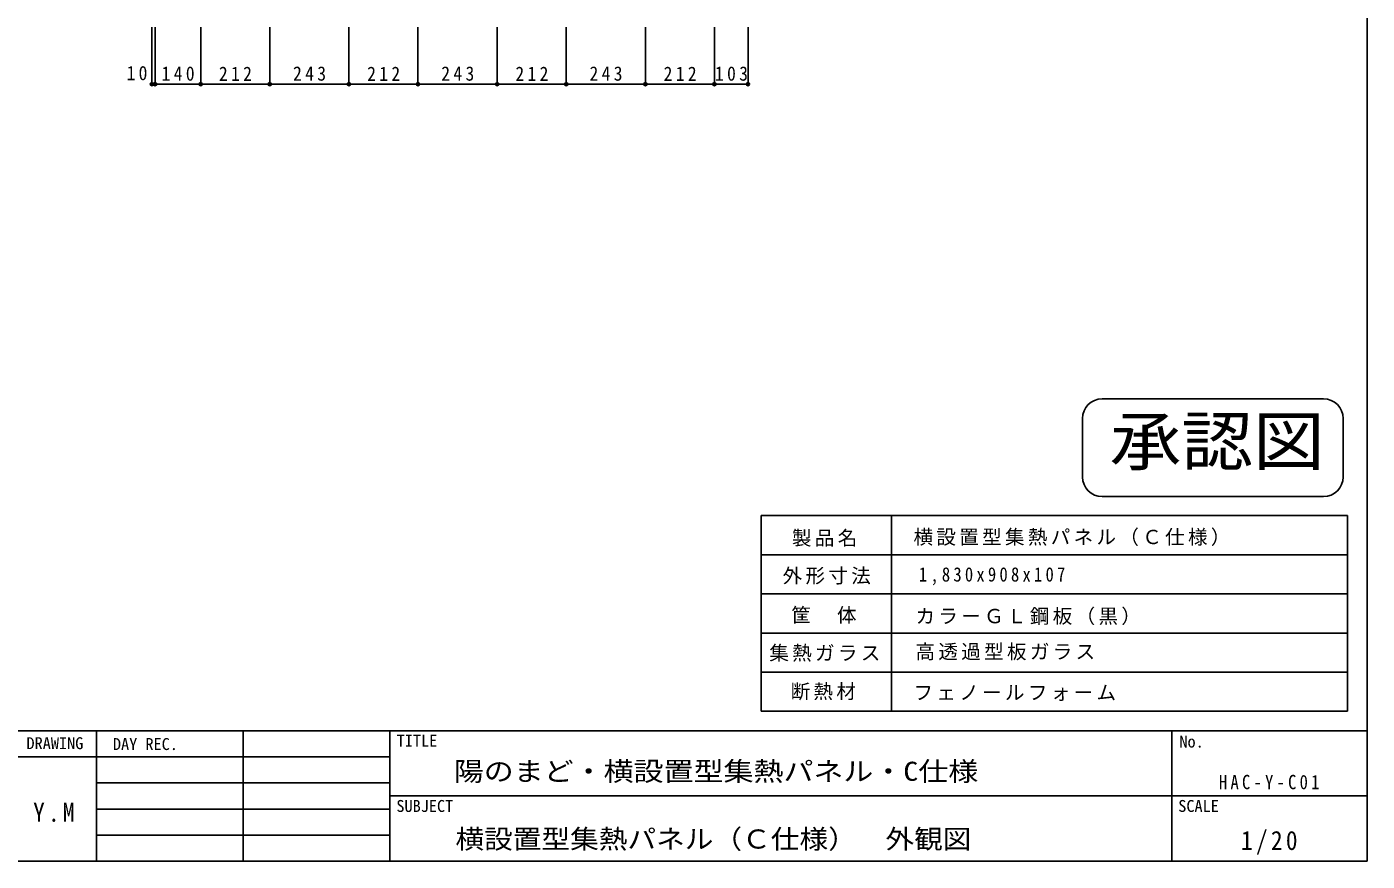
# Model space of a CAD drawing. Units: millimetres at full size, sheet at 1:20. Extents: x -8423 to 8057, y -10732 to 12708.
# Drawn here: x -4457 to -343, y 1148 to 3707 of the extents above; entities that cross this region are included whole.
import ezdxf
from ezdxf.enums import TextEntityAlignment as Align

# ---------------------------------------------------------------- set-up
doc = ezdxf.new("R2010")
doc.units = ezdxf.units.MM
doc.header["$LTSCALE"] = 20
doc.header["$PDMODE"] = 32
doc.header["$PDSIZE"] = 10
doc.layers.add('0-0', color=4, linetype='Continuous')
doc.styles.add('ＭＳ ゴシック', font='')
doc.styles.get('ＭＳ ゴシック').set_extended_font_data('MS Gothic')

msp = doc.modelspace()

# ---------------------------------------------------------------- linework, layer by layer
at = {"layer": '0-0', "color": 5}
for p, q in [((-342.54, 6767.58), (-342.54, 1147.58)), ((-8422.54, 1547.58), (-342.54, 1547.58)), ((-342.54, 1147.58), (-8422.54, 1147.58))]:
    msp.add_line(p, q, dxfattribs=at)
at = {"layer": '0-0'}
for p, q in [((-4073.15, 3531.32), (-4073.15, 3706.3)), ((-4063.15, 3531.32), (-4063.15, 3706.3)), ((-3923.15, 3531.32), (-3923.15, 3706.3)), ((-3711.15, 3531.32), (-3711.15, 3706.3)), ((-3468.15, 3531.32), (-3468.15, 3706.3)), ((-3256.15, 3531.32), (-3256.15, 3706.3)), ((-3013.15, 3531.32), (-3013.15, 3706.3)), ((-2801.15, 3531.32), (-2801.15, 3706.3)), ((-2558.15, 3531.32), (-2558.15, 3706.3)), ((-2346.15, 3531.32), (-2346.15, 3706.3)), ((-2243.15, 3531.32), (-2243.15, 3706.3)), ((-4073.15, 3531.32), (-4063.15, 3531.32)), ((-4063.15, 3531.32), (-3923.15, 3531.32)), ((-3923.15, 3531.32), (-3711.15, 3531.32)), ((-3711.15, 3531.32), (-3468.15, 3531.32)), ((-3468.15, 3531.32), (-3256.15, 3531.32)), ((-3256.15, 3531.32), (-3013.15, 3531.32)), ((-3013.15, 3531.32), (-2801.15, 3531.32)), ((-2801.15, 3531.32), (-2558.15, 3531.32)), ((-2558.15, 3531.32), (-2346.15, 3531.32)), ((-2346.15, 3531.32), (-2243.15, 3531.32))]:
    msp.add_line(p, q, dxfattribs=at)
at = {"layer": '0-0', "color": 6}
for p, q in [((-476.4, 2566.08), (-1156.4, 2566.08)), ((-1216.4, 2326.08), (-1216.4, 2506.08)), ((-416.4, 2506.08), (-416.4, 2326.08)), ((-476.4, 2266.08), (-1156.4, 2266.08))]:
    msp.add_line(p, q, dxfattribs=at)
at = {"layer": '0-0', "color": 7}
for p, q in [((-2202.54, 2207.58), (-2202.54, 1607.58)), ((-2202.54, 2207.58), (-402.54, 2207.58)), ((-1802.54, 2207.58), (-1802.54, 1607.58)), ((-402.54, 2207.58), (-402.54, 1607.58)), ((-2202.54, 2087.58), (-402.54, 2087.58)), ((-2202.54, 1967.58), (-402.54, 1967.58)), ((-2202.54, 1847.58), (-402.54, 1847.58)), ((-2202.54, 1727.58), (-402.54, 1727.58)), ((-2202.54, 1607.58), (-402.54, 1607.58)), ((-4242.54, 1547.58), (-4242.54, 1147.58)), ((-3792.54, 1547.58), (-3792.54, 1147.58))]:
    msp.add_line(p, q, dxfattribs=at)
at = {"layer": '0-0', "color": 2}
for p, q in [((-4242.54, 1147.58), (-4242.54, 1547.58)), ((-3342.54, 1547.58), (-3342.54, 1147.58)), ((-942.54, 1547.58), (-942.54, 1147.58)), ((-5102.54, 1467.58), (-4242.54, 1467.58)), ((-4242.54, 1467.58), (-3342.54, 1467.58)), ((-4242.54, 1387.58), (-3342.54, 1387.58)), ((-3342.54, 1347.58), (-342.54, 1347.58)), ((-4242.54, 1307.58), (-3342.54, 1307.58)), ((-4242.54, 1227.58), (-3342.54, 1227.58))]:
    msp.add_line(p, q, dxfattribs=at)
at = {"layer": '0-0', "color": 6}
for centre, start, end in [((-1156.4, 2506.08), 90, 180), ((-476.4, 2506.08), 0, 90), ((-1156.4, 2326.08), 180, 270), ((-476.4, 2326.08), 270, 0)]:
    msp.add_arc(centre, 60, start, end, dxfattribs=at)
at = {"layer": '0-0', "color": 5}
for p in [(-4073.15, 3531.32), (-4063.15, 3531.32), (-3923.15, 3531.32), (-3711.15, 3531.32), (-3468.15, 3531.32), (-3256.15, 3531.32), (-3013.15, 3531.32), (-2801.15, 3531.32), (-2558.15, 3531.32), (-2346.15, 3531.32), (-2243.15, 3531.32)]:
    msp.add_point(p, dxfattribs=at)

# ---------------------------------------------------------------- texts
at = {"layer": '0-0', "color": 6, "style": 'ＭＳ ゴシック', "width": 1.1}
msp.add_text('承認図', height=146.6, dxfattribs=at).set_placement((-1132.88, 2318.96), align=Align.BOTTOM_LEFT)
at = {"layer": '0-0', "style": 'ＭＳ ゴシック'}
for s, p in [('DRAWING', (-4457.92, 1480.22)), ('DAY REC.', (-4192.54, 1477.58)), ('TITLE', (-3321.49, 1487.99)), ('No.', (-919, 1485.25)), ('SUBJECT', (-3322.54, 1287.58)), ('SCALE', (-922.54, 1287.58))]:
    msp.add_text(s, height=36.66, dxfattribs=at).set_placement(p, align=Align.BOTTOM_LEFT)
at = {"layer": '0-0', "color": 7, "style": 'ＭＳ ゴシック'}
for s, width, p in [('陽のまど・横設置型集熱パネル・C仕様', 1.15, (-3146.35, 1376.41)), ('横設置型集熱パネル（Ｃ仕様）\u3000外観図', 1.1, (-3141.21, 1168.59))]:
    msp.add_text(s, height=58.65, dxfattribs=dict(at, width=width)).set_placement(p, align=Align.BOTTOM_LEFT)
at = {"layer": '0-0', "color": 7, "attachment_point": 7, "style": 'ＭＳ ゴシック'}
for s, insert, char_height in [('\\T1.36;\\W0.9;10', (-4150.37, 3542.85), 43.99), ('\\T1.38;\\W0.9;140', (-4043.15, 3541.32), 43.99), ('\\T1.38;\\W0.9;212', (-3867.15, 3541.32), 43.99), ('\\T1.38;\\W0.9;243', (-3639.65, 3541.32), 43.99), ('\\T1.38;\\W0.9;212', (-3412.15, 3541.32), 43.99), ('\\T1.38;\\W0.9;243', (-3184.65, 3541.32), 43.99), ('\\T1.38;\\W0.9;212', (-2957.15, 3541.32), 43.99), ('\\T1.38;\\W0.9;243', (-2729.65, 3541.32), 43.99), ('\\T1.38;\\W0.9;212', (-2502.15, 3541.32), 43.99), ('\\T1.38;\\W0.9;103', (-2344.65, 3541.32), 43.99), ('\\T1.17;製品名', (-2108.36, 2112.32), 43.99), ('\\T1.17;横設置型集熱パネル（Ｃ仕様）', (-1735.15, 2114.36), 43.99), ('\\T1.17;外形寸法', (-2136.91, 1996.08), 43.99), ('\\T1.39;\\W0.85;1,830x908x107', (-1718.84, 1994.04), 43.99), ('\\T1.17;筐\u3000体', (-2110.4, 1875.76), 43.99), ('\\T1.17;カラーＧＬ鋼板（黒）', (-1729.04, 1871.68), 43.99), ('\\T1.17;集熱ガラス', (-2177.7, 1759.51), 43.99), ('\\T1.17;高透過型板ガラス', (-1729.04, 1763.59), 43.99), ('\\T1.17;断熱材', (-2112.44, 1641.23), 43.99), ('\\T1.17;フェノールフォーム', (-1735.15, 1639.19), 43.99), ('\\T1.39;\\W0.85;HAC-Y-C01', (-797.54, 1367.58), 43.99), ('\\T1.27;\\W0.9;Y.M', (-4437.54, 1267.58), 58.65), ('\\T1.28;\\W0.9;1/20', (-730.04, 1167.58), 58.65)]:
    msp.add_mtext(s, dxfattribs=dict(at, insert=insert, char_height=char_height))

doc.saveas('drawing.dxf')
